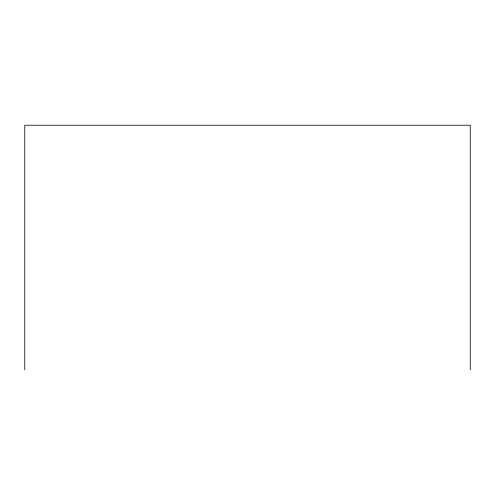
<?xml version="1.0" encoding="UTF-8"?>
<svg xmlns="http://www.w3.org/2000/svg" width="495" height="495" viewBox="0 0 495 495"><rect width="100%" height="100%" fill="white"/><g stroke="black" fill="none" stroke-linecap="round" stroke-linejoin="round"><path stroke-width="0.74" d="M470.25 369.777L470.25 125.223L24.75 125.223L24.75 369.777"/></g></svg>
